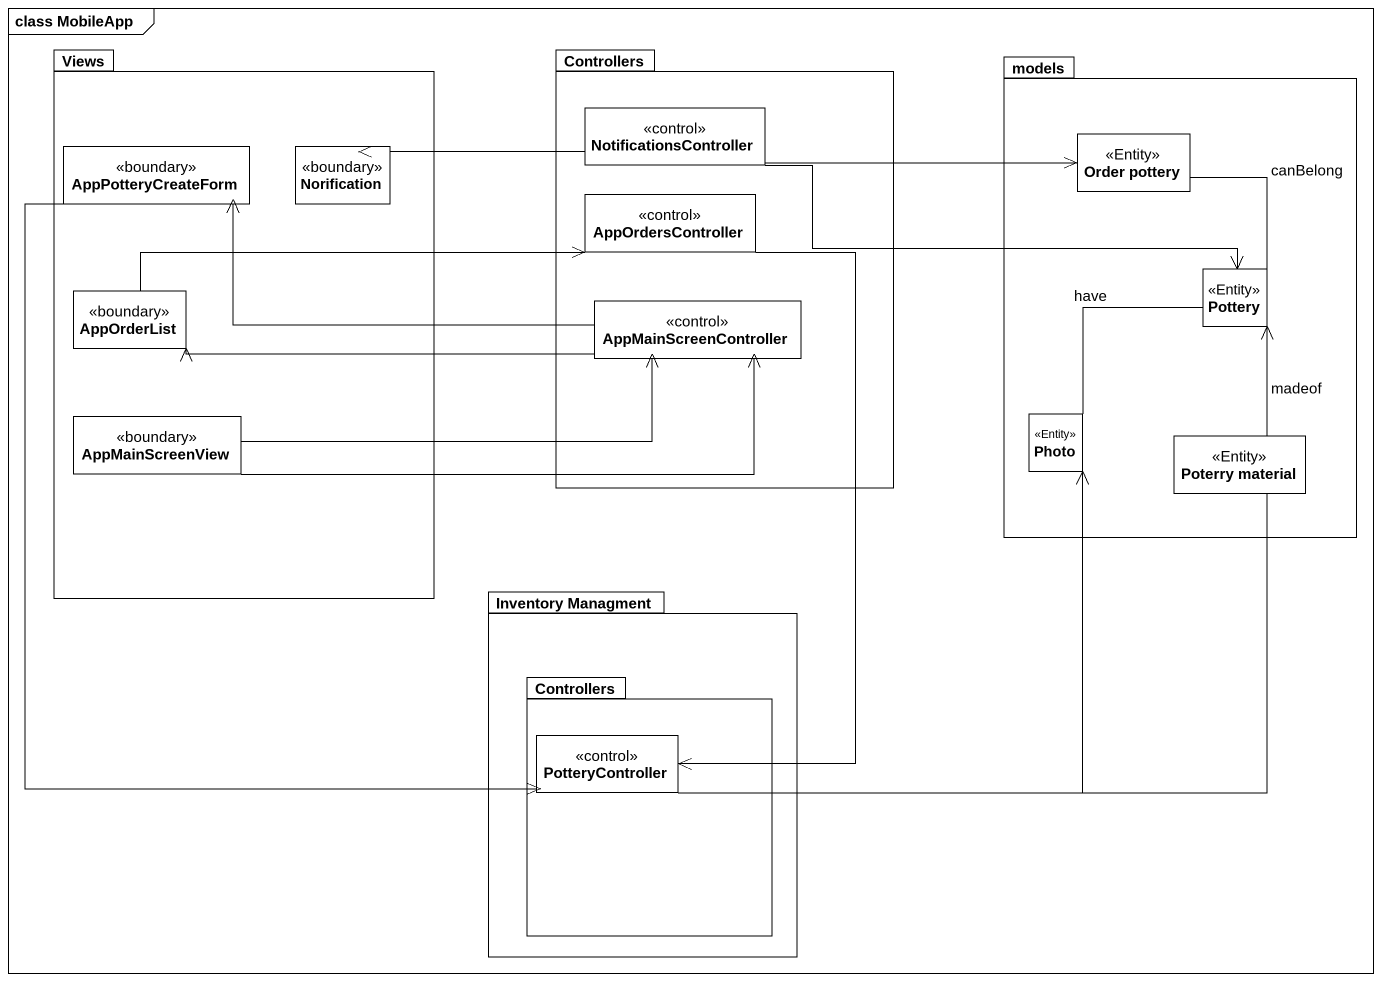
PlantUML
@startuml
mainframe class MobileApp
hide circle
hide empty members
package Views {
  class AppPotteryCreateForm <<boundary>>
  class Norification <<boundary>>
  class AppOrderList <<boundary>>
  class AppMainScreenView <<boundary>>
}
package Controllers {
  class NotificationsController <<control>>
  class AppOrdersController <<control>>
  class AppMainScreenController <<control>>
}
package models {
  class "Order pottery" as Order_pottery <<Entity>>
  class Pottery <<Entity>>
  class Photo <<Entity>>
  class "Poterry material" as Poterry_material <<Entity>>
}
package "Inventory Managment" as Inventory_Managment {
  package "Controllers" as Controllers_2 {
    class PotteryController <<control>>
  }
}
NotificationsController -left-> Norification
NotificationsController -right-> Order_pottery
NotificationsController -right-> Pottery
AppPotteryCreateForm --> PotteryController
AppOrdersController --> PotteryController
AppOrderList -right-> AppOrdersController
AppMainScreenController -left-> AppPotteryCreateForm
AppMainScreenController -left-> AppOrderList
Pottery -up- Order_pottery : canBelong
Pottery -- Photo : have
AppMainScreenView -right-> AppMainScreenController
AppMainScreenView -right-> AppMainScreenController
Poterry_material -up- Pottery : madeof
PotteryController -up-> Pottery
PotteryController -up-> Photo
@enduml
